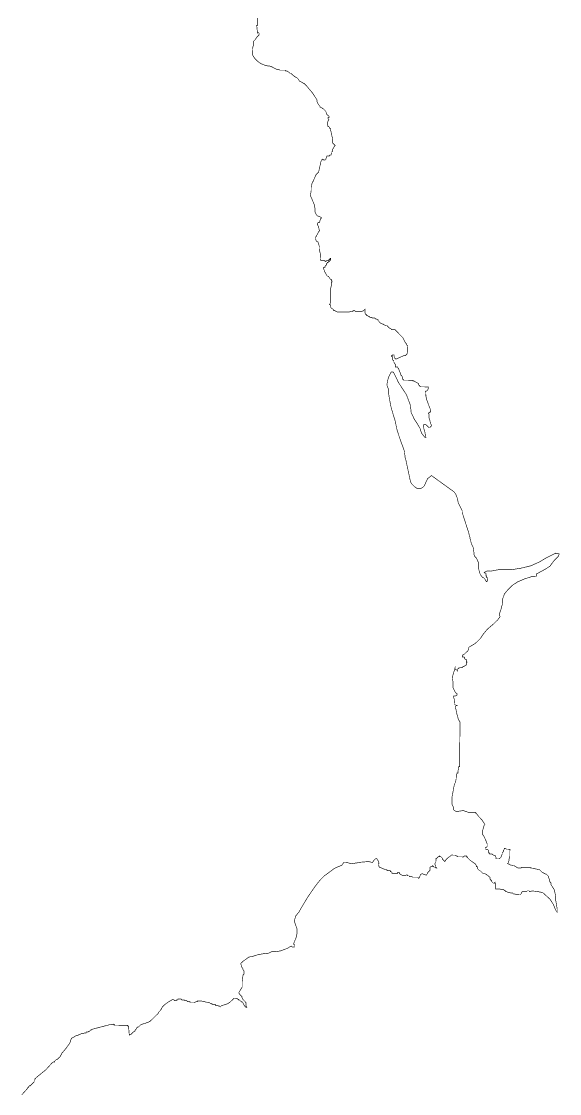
# Model space of a CAD drawing. Header units: metres. Extents: x 290190 to 339802, y 1811045 to 1991312.
# Drawn here: x 300084 to 302746, y 1957515 to 1962817 of the extents above; entities that cross this region are included whole.
import ezdxf

# ---------------------------------------------------------------- set-up
doc = ezdxf.new("R2010")
doc.units = ezdxf.units.M
doc.header["$MEASUREMENT"] = 0
doc.layers.add('HAZARDS LINE', color=1, linetype='Continuous')

msp = doc.modelspace()

# ---------------------------------------------------------------- linework, layer by layer
at = {"layer": 'HAZARDS LINE', "lineweight": 18}
msp.add_lwpolyline([(300085.2, 1957509, 3.02, 3.02, 0), (300113.8, 1957540.9, 3.02, 3.02, 0), (300113.9, 1957545, 3.02, 3.02, 0), (300117.9, 1957544.9, 3.02, 3.02, 0), (300118, 1957548.9, 3.02, 3.02, 0), (300122, 1957552.9, 3.02, 3.02, 0), (300126.1, 1957552.9, 3.02, 3.02, 0), (300126.1, 1957556.9, 3.02, 3.02, 0), (300130.2, 1957556.8, 3.02, 3.02, 0), (300134.2, 1957560.8, 3.02, 3.02, 0), (300142.4, 1957568.8, 3.02, 3.02, 0), (300146.5, 1957572.8, 3.02, 3.02, 0), (300146.6, 1957580.8, 3.02, 3.02, 0), (300150.7, 1957584.8, 3.02, 3.02, 0), (300150.7, 1957588.8, 3.02, 3.02, 0), (300154.8, 1957588.8, 3.02, 3.02, 0), (300154.8, 1957592.8, 3.02, 3.02, 0), (300203.7, 1957632.5, 3.02, 3.02, 0), (300236.5, 1957668.4, 3.02, 3.02, 0), (300240.5, 1957668.3, 3.02, 3.02, 0), (300240.6, 1957672.3, 3.02, 3.02, 0), (300248.6, 1957672.2, 3.02, 3.02, 0), (300248.7, 1957676.3, 3.02, 3.02, 0), (300252.8, 1957680.3, 3.02, 3.02, 0), (300256.8, 1957684.2, 3.02, 3.02, 0), (300260.9, 1957684.2, 3.02, 3.02, 0), (300265, 1957688.2, 3.02, 3.02, 0), (300269, 1957692.1, 3.02, 3.02, 0), (300273.1, 1957696.1, 3.02, 3.02, 0), (300277.2, 1957700.1, 3.02, 3.02, 0), (300277.3, 1957704.1, 3.02, 3.02, 0), (300281.4, 1957708.1, 3.02, 3.02, 0), (300281.4, 1957712.1, 3.02, 3.02, 0), (300301.9, 1957736.1, 3.02, 3.02, 0), (300322.4, 1957764, 3.02, 3.02, 0), (300330.8, 1957788.1, 3.02, 3.02, 0), (300351.1, 1957799.9, 3.02, 3.02, 0), (300355.2, 1957803.9, 3.02, 3.02, 0), (300363.3, 1957803.8, 3.02, 3.02, 0), (300371.4, 1957807.7, 3.02, 3.02, 0), (300379.5, 1957811.7, 3.02, 3.02, 0), (300387.6, 1957811.6, 3.02, 3.02, 0), (300395.7, 1957815.5, 3.02, 3.02, 0), (300403.7, 1957815.4, 3.02, 3.02, 0), (300403.8, 1957819.4, 3.02, 3.02, 0), (300411.9, 1957819.3, 3.02, 3.02, 0), (300415.9, 1957823.3, 3.02, 3.02, 0), (300420, 1957823.2, 3.02, 3.02, 0), (300424.1, 1957827.2, 3.02, 3.02, 0), (300428.1, 1957827.2, 3.02, 3.02, 0), (300428.1, 1957831.2, 3.02, 3.02, 0), (300440.3, 1957835.1, 3.02, 3.02, 0), (300513.1, 1957854.3, 3.02, 3.02, 0), (300529.3, 1957858.1, 3.02, 3.02, 0), (300537.4, 1957858, 3.02, 3.02, 0), (300541.3, 1957853.9, 3.02, 3.02, 0), (300541.4, 1957857.9, 3.02, 3.02, 0), (300545.4, 1957853.8, 3.02, 3.02, 0), (300609.9, 1957853, 3.02, 3.02, 0), (300609.8, 1957849, 3.02, 3.02, 0), (300613.9, 1957848.9, 3.02, 3.02, 0), (300613.8, 1957844.9, 3.02, 3.02, 0), (300617.3, 1957804.5, 3.02, 3.02, 0), (300621.4, 1957808.5, 3.02, 3.02, 0), (300625.4, 1957808.4, 3.02, 3.02, 0), (300633.6, 1957816.4, 3.02, 3.02, 0), (300637.7, 1957820.4, 3.02, 3.02, 0), (300645.8, 1957824.3, 3.02, 3.02, 0), (300645.9, 1957828.3, 3.02, 3.02, 0), (300649.9, 1957832.3, 3.02, 3.02, 0), (300654.1, 1957840.3, 3.02, 3.02, 0), (300658.2, 1957844.3, 3.02, 3.02, 0), (300662.2, 1957844.2, 3.02, 3.02, 0), (300666.3, 1957848.2, 3.02, 3.02, 0), (300674.4, 1957856.2, 3.02, 3.02, 0), (300698.7, 1957863.9, 3.02, 3.02, 0), (300719, 1957871.7, 3.02, 3.02, 0), (300747.6, 1957899.6, 3.02, 3.02, 0), (300751.7, 1957903.6, 3.02, 3.02, 0), (300759.9, 1957911.5, 3.02, 3.02, 0), (300764, 1957919.5, 3.02, 3.02, 0), (300772.2, 1957927.5, 3.02, 3.02, 0), (300780.4, 1957943.5, 3.02, 3.02, 0), (300792.7, 1957955.4, 3.02, 3.02, 0), (300809, 1957967.3, 3.02, 3.02, 0), (300829.3, 1957979.2, 3.02, 3.02, 0), (300837.4, 1957979.1, 3.02, 3.02, 0), (300841.3, 1957975, 3.02, 3.02, 0), (300849.4, 1957974.9, 3.02, 3.02, 0), (300849.5, 1957978.9, 3.02, 3.02, 0), (300857.5, 1957978.8, 3.02, 3.02, 0), (300857.6, 1957982.8, 3.02, 3.02, 0), (300873.7, 1957982.6, 3.02, 3.02, 0), (300877.7, 1957978.5, 3.02, 3.02, 0), (300889.8, 1957978.4, 3.02, 3.02, 0), (300893.8, 1957974.3, 3.02, 3.02, 0), (300901.8, 1957974.2, 3.02, 3.02, 0), (300905.8, 1957970.1, 3.02, 3.02, 0), (300917.9, 1957969.9, 3.02, 3.02, 0), (300917.8, 1957965.9, 3.02, 3.02, 0), (300942, 1957965.6, 3.02, 3.02, 0), (300946.1, 1957969.6, 3.02, 3.02, 0), (300954.2, 1957969.5, 3.02, 3.02, 0), (300954.2, 1957973.5, 3.02, 3.02, 0), (300974.4, 1957973.2, 3.02, 3.02, 0), (301010.6, 1957964.7, 3.02, 3.02, 0), (301014.6, 1957964.6, 3.02, 3.02, 0), (301018.6, 1957960.5, 3.02, 3.02, 0), (301026.6, 1957960.4, 3.02, 3.02, 0), (301026.6, 1957956.4, 3.02, 3.02, 0), (301042.7, 1957956.2, 3.02, 3.02, 0), (301042.7, 1957952.2, 3.02, 3.02, 0), (301054.8, 1957952, 3.02, 3.02, 0), (301058.7, 1957947.9, 3.02, 3.02, 0), (301062.8, 1957947.9, 3.02, 3.02, 0), (301066.7, 1957943.8, 3.02, 3.02, 0), (301070.8, 1957947.7, 3.02, 3.02, 0), (301074.9, 1957951.7, 3.02, 3.02, 0), (301078.9, 1957951.7, 3.02, 3.02, 0), (301103.2, 1957959.4, 3.02, 3.02, 0), (301115.4, 1957967.3, 3.02, 3.02, 0), (301135.9, 1957987.2, 3.02, 3.02, 0), (301139.9, 1957987.2, 3.01, 3.01, 0), (301150.8, 1957986.2, 3.01, 3.01, 0), (301154.8, 1957982.1, 3.01, 3.01, 0), (301158.8, 1957982.1, 3.01, 3.01, 0), (301158.7, 1957978.1, 3.01, 3.01, 0), (301162.7, 1957978, 3.01, 3.01, 0), (301170.7, 1957969.9, 3.01, 3.01, 0), (301174.7, 1957969.9, 3.01, 3.01, 0), (301174.7, 1957965.8, 3.01, 3.01, 0), (301178.7, 1957965.8, 3.01, 3.01, 0), (301182.6, 1957957.7, 3.01, 3.01, 0), (301186.6, 1957949.6, 3.01, 3.01, 0), (301194.5, 1957941.5, 3.01, 3.01, 0), (301198.5, 1957941.5, 3.01, 3.01, 0), (301194.6, 1957949.6, 3.01, 3.01, 0), (301194.8, 1957965.6, 3.01, 3.01, 0), (301190.7, 1957965.7, 3.01, 3.01, 0), (301190.8, 1957969.7, 3.01, 3.01, 0), (301186.8, 1957973.7, 3.01, 3.01, 0), (301178.9, 1957981.9, 3.01, 3.01, 0), (301174.9, 1957989.9, 3.01, 3.01, 0), (301175, 1957994, 3.01, 3.01, 0), (301171, 1957998, 3.01, 3.01, 0), (301163, 1958006.1, 3.01, 3.01, 0), (301163.1, 1958010.2, 3.01, 3.01, 0), (301159.1, 1958010.2, 3.01, 3.01, 0), (301159.1, 1958014.2, 3.01, 3.01, 0), (301175.5, 1958042.2, 3.01, 3.01, 0), (301175.7, 1958070.3, 3.01, 3.01, 0), (301180.1, 1958102.4, 3.01, 3.01, 0), (301184.1, 1958106.4, 3.01, 3.01, 0), (301184.3, 1958122.4, 3.01, 3.01, 0), (301180.3, 1958126.5, 3.01, 3.01, 0), (301180.4, 1958130.5, 3.01, 3.01, 0), (301172.5, 1958142.6, 3.01, 3.01, 0), (301168.6, 1958158.8, 3.01, 3.01, 0), (301172.7, 1958162.7, 3.01, 3.01, 0), (301180.8, 1958170.7, 3.01, 3.01, 0), (301192.9, 1958178.6, 3.01, 3.01, 0), (301209.1, 1958190.5, 3.01, 3.01, 0), (301229.2, 1958194.3, 3.01, 3.01, 0), (301253.4, 1958202.1, 3.01, 3.01, 0), (301273.5, 1958205.9, 3.01, 3.01, 0), (301305.7, 1958209.6, 3.01, 3.01, 0), (301321.9, 1958217.5, 3.01, 3.01, 0), (301341.9, 1958217.3, 3.01, 3.01, 0), (301366.1, 1958221, 3.01, 3.01, 0), (301386.2, 1958228.9, 3.01, 3.01, 0), (301398.3, 1958232.8, 3.01, 3.01, 0), (301410.5, 1958240.7, 3.01, 3.01, 0), (301418.5, 1958244.6, 3.01, 3.01, 0), (301422.5, 1958240.5, 3.01, 3.01, 0), (301434.6, 1958240.4, 3.01, 3.01, 0), (301434.7, 1958252.5, 3.01, 3.01, 0), (301430.7, 1958252.5, 3.01, 3.01, 0), (301430.7, 1958256.5, 3.01, 3.01, 0), (301434.9, 1958268.5, 3.01, 3.01, 0), (301443.1, 1958288.6, 3.01, 3.01, 0), (301447.3, 1958308.6, 3.01, 3.01, 0), (301447.5, 1958328.7, 3.01, 3.01, 0), (301435.8, 1958361, 3.01, 3.01, 0), (301436, 1958377, 3.01, 3.01, 0), (301440.1, 1958393, 3.01, 3.01, 0), (301456.4, 1958413, 3.01, 3.01, 0), (301476.9, 1958448.9, 3.01, 3.01, 0), (301501.4, 1958488.9, 3.01, 3.01, 0), (301525.8, 1958524.8, 3.01, 3.01, 0), (301546.2, 1958552.7, 3.01, 3.01, 0), (301562.5, 1958572.6, 3.01, 3.01, 0), (301582.8, 1958592.5, 3.01, 3.01, 0), (301599, 1958604.4, 3.01, 3.01, 0), (301631.3, 1958628.2, 3.01, 3.01, 0), (301647.5, 1958636, 3.01, 3.01, 0), (301667.7, 1958643.9, 3.01, 3.01, 0), (301679.9, 1958659.8, 3.01, 3.01, 0), (301687.9, 1958659.7, 3.01, 3.01, 0), (301703.9, 1958655.5, 3.01, 3.01, 0), (301715.9, 1958651.4, 3.01, 3.01, 0), (301736.1, 1958655.2, 3.01, 3.01, 0), (301740.1, 1958655.2, 3.01, 3.01, 0), (301756.2, 1958659, 3.01, 3.01, 0), (301800.4, 1958662.6, 3.01, 3.01, 0), (301820.5, 1958658.4, 3.01, 3.01, 0), (301828.6, 1958670.3, 3.01, 3.01, 0), (301832.7, 1958674.3, 3.01, 3.01, 0), (301840.7, 1958678.3, 3.01, 3.01, 0), (301848.7, 1958666.1, 3.01, 3.01, 0), (301852.6, 1958654, 3.01, 3.01, 0), (301848.5, 1958650.1, 3.01, 3.01, 0), (301848.5, 1958646, 3.01, 3.01, 0), (301852.4, 1958642, 3.01, 3.01, 0), (301852.4, 1958638, 3.01, 3.01, 0), (301856.4, 1958633.9, 3.01, 3.01, 0), (301868.4, 1958629.8, 3.01, 3.01, 0), (301876.4, 1958625.7, 3.01, 3.01, 0), (301892.4, 1958621.5, 3.01, 3.01, 0), (301892.4, 1958617.5, 3.01, 3.01, 0), (301908.4, 1958617.3, 3.01, 3.01, 0), (301908.4, 1958613.3, 3.01, 3.01, 0), (301912.4, 1958613.2, 3.01, 3.01, 0), (301916.4, 1958609.2, 3.01, 3.01, 0), (301916.3, 1958605.2, 3.01, 3.01, 0), (301944.4, 1958604.9, 3.01, 3.01, 0), (301944.5, 1958608.9, 3.01, 3.01, 0), (301952.5, 1958608.8, 3.01, 3.01, 0), (301952.5, 1958604.8, 3.01, 3.01, 0), (301956.5, 1958600.7, 3.01, 3.01, 0), (301964.5, 1958596.6, 3.01, 3.01, 0), (301972.4, 1958592.5, 3.01, 3.01, 0), (301980.5, 1958592.5, 3.01, 3.01, 0), (301988.6, 1958596.4, 3.01, 3.01, 0), (301992.6, 1958596.4, 3.01, 3.01, 0), (301992.5, 1958592.3, 3.01, 3.01, 0), (302000.6, 1958592.3, 3.01, 3.01, 0), (302004.5, 1958588.2, 3.01, 3.01, 0), (302016.6, 1958588.1, 3.01, 3.01, 0), (302020.6, 1958584, 3.01, 3.01, 0), (302044.7, 1958583.8, 3.01, 3.01, 0), (302048.6, 1958579.7, 3.01, 3.01, 0), (302052.7, 1958583.7, 3.01, 3.01, 0), (302056.8, 1958595.7, 3.01, 3.01, 0), (302065, 1958603.7, 3.01, 3.01, 0), (302072.9, 1958599.6, 3.01, 3.01, 0), (302077, 1958599.5, 3.01, 3.01, 0), (302085, 1958595.4, 3.01, 3.01, 0), (302089, 1958595.4, 3.01, 3.01, 0), (302089, 1958599.4, 3.01, 3.01, 0), (302093.1, 1958603.4, 3.01, 3.01, 0), (302093.1, 1958607.4, 3.01, 3.01, 0), (302101.2, 1958615.3, 3.01, 3.01, 0), (302105.3, 1958619.3, 3.01, 3.01, 0), (302105.4, 1958635.4, 3.01, 3.01, 0), (302113.5, 1958639.3, 3.01, 3.01, 0), (302117.5, 1958639.3, 3.01, 3.01, 0), (302117.6, 1958643.3, 3.01, 3.01, 0), (302121.6, 1958639.2, 3.01, 3.01, 0), (302125.5, 1958635.2, 3.01, 3.01, 0), (302129.5, 1958635.1, 3.01, 3.01, 0), (302133.5, 1958631.1, 3.01, 3.01, 0), (302137.5, 1958631, 3.01, 3.01, 0), (302133.6, 1958635.1, 3.01, 3.01, 0), (302133.6, 1958639.1, 3.01, 3.01, 0), (302129.7, 1958647.2, 3.01, 3.01, 0), (302129.8, 1958655.2, 3.01, 3.01, 0), (302133.8, 1958659.2, 3.01, 3.01, 0), (302134, 1958679.3, 3.01, 3.01, 0), (302138, 1958679.3, 3.01, 3.01, 0), (302142.1, 1958683.2, 3.01, 3.01, 0), (302146.1, 1958687.2, 3.01, 3.01, 0), (302150.2, 1958687.2, 3.01, 3.01, 0), (302150.2, 1958691.2, 3.01, 3.01, 0), (302154.2, 1958687.1, 3.01, 3.01, 0), (302158.2, 1958687.1, 3.01, 3.01, 0), (302162.2, 1958683, 3.01, 3.01, 0), (302166.1, 1958679, 3.01, 3.01, 0), (302166.1, 1958675, 3.01, 3.01, 0), (302178, 1958662.8, 3.01, 3.01, 0), (302186.2, 1958674.7, 3.01, 3.01, 0), (302190.3, 1958678.7, 3.01, 3.01, 0), (302206.4, 1958690.6, 3.01, 3.01, 0), (302210.5, 1958694.6, 3.01, 3.01, 0), (302230.6, 1958694.4, 3.01, 3.01, 0), (302234.6, 1958690.3, 3.01, 3.01, 0), (302238.6, 1958690.3, 3.01, 3.01, 0), (302242.6, 1958686.2, 3.01, 3.01, 0), (302270.7, 1958685.9, 3.01, 3.01, 0), (302274.7, 1958689.9, 3.01, 3.01, 0), (302286.8, 1958689.8, 3.01, 3.01, 0), (302286.7, 1958685.8, 3.01, 3.01, 0), (302290.8, 1958685.7, 3.01, 3.01, 0), (302290.7, 1958681.7, 3.01, 3.01, 0), (302294.7, 1958677.7, 3.01, 3.01, 0), (302302.6, 1958669.5, 3.01, 3.01, 0), (302326.6, 1958653.2, 3.01, 3.01, 0), (302330.6, 1958649.2, 3.01, 3.01, 0), (302334.5, 1958641.1, 3.01, 3.01, 0), (302334.4, 1958637.1, 3.01, 3.01, 0), (302338.5, 1958637, 3.01, 3.01, 0), (302338.4, 1958629, 3.01, 3.01, 0), (302350.3, 1958616.8, 3.01, 3.01, 0), (302354.3, 1958616.8, 3.01, 3.01, 0), (302358.3, 1958612.7, 3.01, 3.01, 0), (302362.3, 1958608.7, 3.01, 3.01, 0), (302366.3, 1958604.6, 3.01, 3.01, 0), (302382.3, 1958600.4, 3.01, 3.01, 0), (302402.2, 1958584.2, 3.01, 3.01, 0), (302402.1, 1958576.1, 3.01, 3.01, 0), (302406.1, 1958572.1, 3.01, 3.01, 0), (302406.1, 1958568, 3.01, 3.01, 0), (302410.1, 1958568, 3.01, 3.01, 0), (302410, 1958564, 3.01, 3.01, 0), (302414, 1958559.9, 3.01, 3.01, 0), (302418, 1958555.9, 3.01, 3.01, 0), (302422, 1958555.8, 3.01, 3.01, 0), (302426.1, 1958559.8, 3.01, 3.01, 0), (302426, 1958555.8, 3.01, 3.01, 0), (302430, 1958551.7, 3.01, 3.01, 0), (302429.7, 1958527.6, 3.01, 3.01, 0), (302449.8, 1958527.4, 3.01, 3.01, 0), (302461.8, 1958523.3, 3.01, 3.01, 0), (302469.9, 1958523.2, 3.01, 3.01, 0), (302473.9, 1958519.1, 3.01, 3.01, 0), (302477.9, 1958519.1, 3.01, 3.01, 0), (302477.8, 1958515.1, 3.01, 3.01, 0), (302481.8, 1958515, 3.01, 3.01, 0), (302489.8, 1958510.9, 3.01, 3.01, 0), (302493.9, 1958510.9, 3.01, 3.01, 0), (302505.9, 1958506.8, 3.01, 3.01, 0), (302513.9, 1958506.7, 3.01, 3.01, 0), (302517.9, 1958502.6, 3.01, 3.01, 0), (302525.9, 1958502.5, 3.01, 3.01, 0), (302529.9, 1958498.5, 3.01, 3.01, 0), (302550, 1958498.3, 3.01, 3.01, 0), (302554, 1958502.3, 3.01, 3.01, 0), (302558.1, 1958506.2, 3.01, 3.01, 0), (302558.1, 1958510.3, 3.01, 3.01, 0), (302562.2, 1958514.2, 3.01, 3.01, 0), (302582.3, 1958514, 3.01, 3.01, 0), (302586.3, 1958518, 3.01, 3.01, 0), (302594.4, 1958517.9, 3.01, 3.01, 0), (302598.3, 1958513.9, 3.01, 3.01, 0), (302610.4, 1958517.8, 3.01, 3.01, 0), (302642.5, 1958513.4, 3.01, 3.01, 0), (302662.6, 1958509.2, 3.01, 3.01, 0), (302698.4, 1958476.7, 3.01, 3.01, 0), (302714.2, 1958452.4, 3.01, 3.01, 0), (302726, 1958424.2, 3.01, 3.01, 0), (302733.9, 1958412, 3.01, 3.01, 0), (302734, 1958428.1, 3.01, 3.01, 0), (302730.3, 1958452.3, 3.01, 3.01, 0), (302726.5, 1958472.4, 3.01, 3.01, 0), (302726.7, 1958492.5, 3.01, 3.01, 0), (302719, 1958524.7, 3.01, 3.01, 0), (302703.1, 1958549, 3.01, 3.01, 0), (302703.2, 1958557, 3.01, 3.01, 0), (302699.2, 1958561, 3.01, 3.01, 0), (302695.3, 1958569.1, 3.01, 3.01, 0), (302695.4, 1958577.2, 3.01, 3.01, 0), (302691.4, 1958581.2, 3.01, 3.01, 0), (302691.5, 1958589.3, 3.01, 3.01, 0), (302687.5, 1958593.3, 3.01, 3.01, 0), (302683.5, 1958597.4, 3.01, 3.01, 0), (302679.6, 1958601.4, 3.01, 3.01, 0), (302675.5, 1958601.5, 3.01, 3.01, 0), (302659.6, 1958609.7, 3.01, 3.01, 0), (302647.6, 1958621.8, 3.01, 3.01, 0), (302611.6, 1958630.2, 3.01, 3.01, 0), (302603.5, 1958630.3, 3.01, 3.01, 0), (302599.6, 1958634.4, 3.01, 3.01, 0), (302559.4, 1958634.8, 3.01, 3.01, 0), (302555.3, 1958630.8, 3.01, 3.01, 0), (302539.3, 1958631, 3.01, 3.01, 0), (302519.3, 1958643.2, 3.01, 3.01, 0), (302515.3, 1958643.3, 3.01, 3.01, 0), (302495.2, 1958647.5, 3.01, 3.01, 0), (302495.3, 1958651.5, 3.01, 3.01, 0), (302487.2, 1958651.6, 3.01, 3.01, 0), (302491.3, 1958655.6, 3.01, 3.01, 0), (302495.4, 1958667.6, 3.01, 3.01, 0), (302495.5, 1958675.6, 3.01, 3.01, 0), (302499.6, 1958683.6, 3.01, 3.01, 0), (302500, 1958723.8, 3.01, 3.01, 0), (302484, 1958724, 3.01, 3.01, 0), (302476, 1958728.1, 3.01, 3.01, 0), (302472, 1958728.1, 3.01, 3.01, 0), (302471.9, 1958724.1, 3.01, 3.01, 0), (302467.8, 1958716.1, 3.01, 3.01, 0), (302467.8, 1958712.1, 3.01, 3.01, 0), (302463.7, 1958708.1, 3.01, 3.01, 0), (302463.6, 1958700.1, 3.01, 3.01, 0), (302459.6, 1958696.1, 3.01, 3.01, 0), (302459.5, 1958692.1, 3.01, 3.01, 0), (302455.4, 1958684.1, 3.01, 3.01, 0), (302451.4, 1958680.1, 3.01, 3.01, 0), (302447.3, 1958676.1, 3.01, 3.01, 0), (302431.3, 1958676.3, 3.01, 3.01, 0), (302431.3, 1958684.3, 3.01, 3.01, 0), (302427.4, 1958688.4, 3.01, 3.01, 0), (302427.4, 1958692.4, 3.01, 3.01, 0), (302423.4, 1958692.4, 3.01, 3.01, 0), (302415.4, 1958696.5, 3.01, 3.01, 0), (302411.4, 1958700.6, 3.01, 3.01, 0), (302399.4, 1958700.7, 3.01, 3.01, 0), (302399.4, 1958704.7, 3.01, 3.01, 0), (302395.4, 1958704.8, 3.01, 3.01, 0), (302395.5, 1958716.8, 3.01, 3.01, 0), (302391.5, 1958720.9, 3.01, 3.01, 0), (302383.5, 1958721, 3.01, 3.01, 0), (302379.5, 1958725, 3.01, 3.01, 0), (302379.6, 1958733.1, 3.01, 3.01, 0), (302383.6, 1958733, 3.01, 3.01, 0), (302387.7, 1958737, 3.01, 3.01, 0), (302387.8, 1958749, 3.01, 3.01, 0), (302383.9, 1958761.1, 3.01, 3.01, 0), (302376, 1958777.3, 3.01, 3.01, 0), (302376.1, 1958781.3, 3.01, 3.01, 0), (302364.2, 1958797.5, 3.01, 3.01, 0), (302364.4, 1958813.6, 3.01, 3.01, 0), (302372.7, 1958841.6, 3.01, 3.01, 0), (302376.7, 1958845.6, 3.01, 3.01, 0), (302360.9, 1958869.8, 3.01, 3.01, 0), (302345, 1958886.1, 3.01, 3.01, 0), (302333.1, 1958902.3, 3.01, 3.01, 0), (302329.1, 1958902.3, 3.01, 3.01, 0), (302329.2, 1958906.3, 3.01, 3.01, 0), (302293, 1958906.7, 3.01, 3.01, 0), (302269, 1958915, 3.01, 3.01, 0), (302244.8, 1958911.2, 3.01, 3.01, 0), (302232.8, 1958911.3, 3.01, 3.01, 0), (302224.8, 1958915.4, 3.01, 3.01, 0), (302220.8, 1958919.5, 3.01, 3.01, 0), (302220.9, 1958931.5, 3.01, 3.01, 0), (302213.1, 1958947.7, 3.01, 3.01, 0), (302213.4, 1958979.8, 3.01, 3.01, 0), (302226.1, 1959048, 3.01, 3.01, 0), (302230.2, 1959052, 3.01, 3.01, 0), (302234.4, 1959072, 3.01, 3.01, 0), (302234.5, 1959084.1, 3.01, 3.01, 0), (302238.7, 1959100.1, 3.01, 3.01, 0), (302242.7, 1959100.1, 3.01, 3.01, 0), (302242.8, 1959108.1, 3.01, 3.01, 0), (302247, 1959128.1, 3.01, 3.01, 0), (302247.1, 1959132.2, 3.01, 3.01, 0), (302251.1, 1959132.1, 3.01, 3.01, 0), (302253.3, 1959353.1, 3.01, 3.01, 0), (302245.4, 1959365.2, 3.01, 3.01, 0), (302237.7, 1959393.4, 3.01, 3.01, 0), (302230, 1959429.7, 3.01, 3.01, 0), (302234.1, 1959433.6, 3.01, 3.01, 0), (302238.1, 1959433.6, 3.01, 3.01, 0), (302230.1, 1959437.7, 3.01, 3.01, 0), (302226.1, 1959437.7, 3.01, 3.01, 0), (302226.3, 1959457.8, 3.01, 3.01, 0), (302222.4, 1959473.9, 3.01, 3.01, 0), (302222.5, 1959482, 3.01, 3.01, 0), (302230.6, 1959481.9, 3.01, 3.01, 0), (302238.6, 1959485.8, 3.01, 3.01, 0), (302238.7, 1959493.9, 3.01, 3.01, 0), (302230.7, 1959498, 3.01, 3.01, 0), (302226.8, 1959506, 3.01, 3.01, 0), (302218.9, 1959522.2, 3.01, 3.01, 0), (302219.2, 1959546.3, 3.01, 3.01, 0), (302215.4, 1959574.5, 3.01, 3.01, 0), (302223.7, 1959602.5, 3.01, 3.01, 0), (302227.9, 1959618.5, 3.01, 3.01, 0), (302227.9, 1959614.5, 3.01, 3.01, 0), (302235.9, 1959610.4, 3.01, 3.01, 0), (302239.9, 1959610.4, 3.01, 3.01, 0), (302239.9, 1959606.3, 3.01, 3.01, 0), (302244, 1959618.4, 3.01, 3.01, 0), (302248, 1959618.3, 3.01, 3.01, 0), (302248.1, 1959622.3, 3.01, 3.01, 0), (302264.1, 1959622.2, 3.01, 3.01, 0), (302268.2, 1959626.2, 3.01, 3.01, 0), (302276.3, 1959630.1, 3.01, 3.01, 0), (302280.3, 1959634.1, 3.01, 3.01, 0), (302284.3, 1959634, 3.01, 3.01, 0), (302284.5, 1959650.1, 3.01, 3.01, 0), (302288.5, 1959650.1, 3.01, 3.01, 0), (302284.5, 1959654.1, 3.01, 3.01, 0), (302284.6, 1959662.1, 3.01, 3.01, 0), (302280.6, 1959662.2, 3.01, 3.01, 0), (302276.6, 1959666.2, 3.01, 3.01, 0), (302276.7, 1959670.3, 3.01, 3.01, 0), (302272.7, 1959674.3, 3.01, 3.01, 0), (302264.7, 1959674.4, 3.01, 3.01, 0), (302264.7, 1959678.4, 3.01, 3.01, 0), (302268.8, 1959686.4, 3.01, 3.01, 0), (302272.8, 1959686.4, 3.01, 3.01, 0), (302276.9, 1959690.3, 3.01, 3.01, 0), (302280.9, 1959694.3, 3.01, 3.01, 0), (302285, 1959698.3, 3.01, 3.01, 0), (302293.1, 1959706.3, 3.01, 3.01, 0), (302297.3, 1959722.3, 3.01, 3.01, 0), (302329.6, 1959742, 3.01, 3.01, 0), (302354, 1959765.9, 3.01, 3.01, 0), (302370.3, 1959789.8, 3.01, 3.01, 0), (302390.6, 1959813.7, 3.01, 3.01, 0), (302419, 1959837.6, 3.01, 3.01, 0), (302439.3, 1959857.4, 3.01, 3.01, 0), (302451.5, 1959873.4, 3.01, 3.01, 0), (302447.6, 1959885.5, 3.01, 3.01, 0), (302455.9, 1959909.5, 3.01, 3.01, 0), (302464.2, 1959941.6, 3.01, 3.01, 0), (302464.4, 1959961.7, 3.01, 3.01, 0), (302472.7, 1959985.7, 3.01, 3.01, 0), (302489, 1960005.6, 3.01, 3.01, 0), (302513.3, 1960029.5, 3.01, 3.01, 0), (302537.6, 1960045.3, 3.01, 3.01, 0), (302573.9, 1960061, 3.01, 3.01, 0), (302610.2, 1960072.7, 3.01, 3.01, 0), (302630.2, 1960072.5, 3.01, 3.01, 0), (302630.4, 1960084.5, 3.01, 3.01, 0), (302674.8, 1960108.2, 3.01, 3.01, 0), (302699.1, 1960124, 3.01, 3.01, 0), (302707.2, 1960136, 3.01, 3.01, 0), (302719.4, 1960151.9, 3.01, 3.01, 0), (302739.7, 1960171.8, 3.01, 3.01, 0), (302743.9, 1960183.8, 3.01, 3.01, 0), (302727.8, 1960188, 3.01, 3.01, 0), (302711.7, 1960180.1, 3.01, 3.01, 0), (302679.4, 1960164.4, 3.01, 3.01, 0), (302647.1, 1960144.6, 3.01, 3.01, 0), (302602.7, 1960125, 3.01, 3.01, 0), (302554.3, 1960113.4, 3.01, 3.01, 0), (302506.1, 1960105.9, 3.01, 3.01, 0), (302445.8, 1960106.5, 3.01, 3.01, 0), (302405.6, 1960098.9, 3.01, 3.01, 0), (302385.5, 1960099.1, 3.01, 3.01, 0), (302377.4, 1960095.1, 3.01, 3.01, 0), (302373.3, 1960091.2, 3.01, 3.01, 0), (302377.4, 1960091.1, 3.01, 3.01, 0), (302377.3, 1960087.1, 3.01, 3.01, 0), (302381.3, 1960087.1, 3.01, 3.01, 0), (302381.2, 1960075, 3.01, 3.01, 0), (302385.2, 1960075, 3.01, 3.01, 0), (302385.1, 1960066.9, 3.01, 3.01, 0), (302389.2, 1960066.9, 3.01, 3.01, 0), (302389, 1960050.8, 3.01, 3.01, 0), (302384.9, 1960046.8, 3.01, 3.01, 0), (302381, 1960050.9, 3.01, 3.01, 0), (302377, 1960059, 3.01, 3.01, 0), (302373.1, 1960063, 3.01, 3.01, 0), (302369.1, 1960067.1, 3.01, 3.01, 0), (302365.1, 1960067.1, 3.01, 3.01, 0), (302353.2, 1960083.3, 3.01, 3.01, 0), (302349.3, 1960095.4, 3.01, 3.01, 0), (302345.4, 1960111.5, 3.01, 3.01, 0), (302345.7, 1960139.6, 3.01, 3.01, 0), (302333.9, 1960163.9, 3.01, 3.01, 0), (302326, 1960172, 3.01, 3.01, 0), (302326, 1960176, 3.01, 3.01, 0), (302322, 1960180.1, 3.01, 3.01, 0), (302322.1, 1960192.1, 3.01, 3.01, 0), (302318.4, 1960216.3, 3.01, 3.01, 0), (302310.5, 1960232.4, 3.01, 3.01, 0), (302302.8, 1960260.6, 3.01, 3.01, 0), (302302.8, 1960264.6, 3.01, 3.01, 0), (302295, 1960292.8, 3.01, 3.01, 0), (302263.9, 1960389.6, 3.01, 3.01, 0), (302264, 1960397.6, 3.01, 3.01, 0), (302256.1, 1960413.8, 3.01, 3.01, 0), (302252.2, 1960421.9, 3.01, 3.01, 0), (302244.3, 1960438, 3.01, 3.01, 0), (302240.5, 1960458.1, 3.01, 3.01, 0), (302232.7, 1960478.3, 3.01, 3.01, 0), (302224.7, 1960490.4, 3.01, 3.01, 0), (302117.1, 1960567.9, 3.01, 3.01, 0), (302113.1, 1960571.9, 3.01, 3.01, 0), (302092.8, 1960556.1, 3.01, 3.01, 0), (302076.4, 1960520.1, 3.01, 3.01, 0), (302068.3, 1960512.1, 3.01, 3.01, 0), (302060.2, 1960508.2, 3.01, 3.01, 0), (302040.1, 1960508.4, 3.01, 3.01, 0), (302028.2, 1960516.5, 3.01, 3.01, 0), (302012.3, 1960532.8, 3.01, 3.01, 0), (302008.3, 1960540.8, 3.01, 3.01, 0), (302000.7, 1960577.1, 3.01, 3.01, 0), (301993, 1960613.3, 3.01, 3.01, 0), (301985.3, 1960649.6, 3.01, 3.01, 0), (301981.4, 1960661.7, 3.01, 3.01, 0), (301981.5, 1960665.7, 3.01, 3.01, 0), (301977.7, 1960693.8, 3.01, 3.01, 0), (301954.3, 1960758.4, 3.01, 3.01, 0), (301942.6, 1960794.6, 3.01, 3.01, 0), (301931.1, 1960847, 3.01, 3.01, 0), (301923.3, 1960871.2, 3.01, 3.01, 0), (301911.7, 1960911.5, 3.01, 3.01, 0), (301904, 1960951.7, 3.01, 3.01, 0), (301900.3, 1960975.9, 3.01, 3.01, 0), (301900.5, 1960996, 3.01, 3.01, 0), (301892.6, 1961016.1, 3.01, 3.01, 0), (301892.8, 1961028.2, 3.01, 3.01, 0), (301897, 1961048.2, 3.01, 3.01, 0), (301901.1, 1961060.2, 3.01, 3.01, 0), (301913.4, 1961084.2, 3.01, 3.01, 0), (301921.5, 1961084.1, 3.01, 3.01, 0), (301925.4, 1961080.1, 3.01, 3.01, 0), (301929.4, 1961072, 3.01, 3.01, 0), (301949, 1961031.6, 3.01, 3.01, 0), (301972.8, 1960995.2, 3.01, 3.01, 0), (301988.6, 1960971, 3.01, 3.01, 0), (302008.1, 1960918.5, 3.01, 3.01, 0), (302011.8, 1960882.3, 3.01, 3.01, 0), (302027.5, 1960850, 3.01, 3.01, 0), (302043.4, 1960825.8, 3.01, 3.01, 0), (302055.2, 1960805.6, 3.01, 3.01, 0), (302063, 1960781.4, 3.01, 3.01, 0), (302078.9, 1960761.1, 3.01, 3.01, 0), (302086.9, 1960761, 3.01, 3.01, 0), (302082.9, 1960761.1, 3.01, 3.01, 0), (302082.9, 1960765.1, 3.01, 3.01, 0), (302079.1, 1960789.2, 3.01, 3.01, 0), (302071.4, 1960813.4, 3.01, 3.01, 0), (302071.4, 1960821.5, 3.01, 3.01, 0), (302079.5, 1960825.4, 3.01, 3.01, 0), (302087.5, 1960821.3, 3.01, 3.01, 0), (302099.4, 1960809.1, 3.01, 3.01, 0), (302103.4, 1960809.1, 3.01, 3.01, 0), (302107.5, 1960813.1, 3.01, 3.01, 0), (302111.6, 1960817, 3.01, 3.01, 0), (302111.6, 1960821, 3.01, 3.01, 0), (302107.7, 1960829.1, 3.01, 3.01, 0), (302103.8, 1960845.2, 3.01, 3.01, 0), (302099.9, 1960857.3, 3.01, 3.01, 0), (302100.1, 1960873.4, 3.01, 3.01, 0), (302096.2, 1960881.5, 3.01, 3.01, 0), (302100.2, 1960881.4, 3.01, 3.01, 0), (302104.2, 1960885.4, 3.01, 3.01, 0), (302108.2, 1960885.4, 3.01, 3.01, 0), (302108.3, 1960893.4, 3.01, 3.01, 0), (302104.4, 1960905.5, 3.01, 3.01, 0), (302100.5, 1960913.6, 3.01, 3.01, 0), (302096.6, 1960925.7, 3.01, 3.01, 0), (302088.8, 1960945.8, 3.01, 3.01, 0), (302088.8, 1960949.9, 3.01, 3.01, 0), (302084.9, 1960961.9, 3.01, 3.01, 0), (302085, 1960970, 3.01, 3.01, 0), (302081, 1960970, 3.01, 3.01, 0), (302081.1, 1960986.1, 3.01, 3.01, 0), (302085.2, 1960990.1, 3.01, 3.01, 0), (302089.2, 1960990, 3.01, 3.01, 0), (302093.3, 1960994, 3.01, 3.01, 0), (302097.4, 1961006, 3.01, 3.01, 0), (302097.5, 1961010, 3.01, 3.01, 0), (302057.3, 1961010.4, 3.01, 3.01, 0), (302053.3, 1961014.5, 3.01, 3.01, 0), (302053.4, 1961018.5, 3.01, 3.01, 0), (302049.3, 1961018.6, 3.01, 3.01, 0), (302049.4, 1961026.6, 3.01, 3.01, 0), (302045.4, 1961026.6, 3.01, 3.01, 0), (302041.4, 1961030.7, 3.01, 3.01, 0), (302025.4, 1961038.9, 3.01, 3.01, 0), (302021.4, 1961038.9, 3.01, 3.01, 0), (302021.5, 1961042.9, 3.01, 3.01, 0), (301973.3, 1961043.4, 3.01, 3.01, 0), (301973.3, 1961047.5, 3.01, 3.01, 0), (301969.3, 1961047.5, 3.01, 3.01, 0), (301969.4, 1961055.5, 3.01, 3.01, 0), (301965.4, 1961063.6, 3.01, 3.01, 0), (301965.5, 1961067.6, 3.01, 3.01, 0), (301961.5, 1961067.7, 3.01, 3.01, 0), (301957.6, 1961079.8, 3.01, 3.01, 0), (301953.6, 1961087.8, 3.01, 3.01, 0), (301949.7, 1961099.9, 3.01, 3.01, 0), (301945.8, 1961104, 3.01, 3.01, 0), (301945.8, 1961108, 3.01, 3.01, 0), (301933.7, 1961108.1, 3.01, 3.01, 0), (301933.9, 1961120.2, 3.01, 3.01, 0), (301926, 1961132.3, 3.01, 3.01, 0), (301926, 1961140.3, 3.01, 3.01, 0), (301922, 1961140.4, 3.01, 3.01, 0), (301918.1, 1961148.5, 3.01, 3.01, 0), (301918.2, 1961160.5, 3.01, 3.01, 0), (301914.2, 1961160.6, 3.01, 3.01, 0), (301914.2, 1961164.6, 3.01, 3.01, 0), (301918.3, 1961164.5, 3.01, 3.01, 0), (301918.3, 1961168.6, 3.01, 3.01, 0), (301926.3, 1961168.5, 3.01, 3.01, 0), (301926.3, 1961164.5, 3.01, 3.01, 0), (301930.2, 1961152.4, 3.01, 3.01, 0), (301934.2, 1961148.3, 3.01, 3.01, 0), (301938.2, 1961148.3, 3.01, 3.01, 0), (301974.5, 1961164, 3.01, 3.01, 0), (301982.5, 1961163.9, 3.01, 3.01, 0), (301986.6, 1961167.9, 3.01, 3.01, 0), (301990.6, 1961171.8, 3.01, 3.01, 0), (301994.8, 1961183.8, 3.01, 3.01, 0), (301995.1, 1961212, 3.01, 3.01, 0), (301991.1, 1961216, 3.01, 3.01, 0), (301987.1, 1961220.1, 3.01, 3.01, 0), (301987.2, 1961224.1, 3.01, 3.01, 0), (301983.2, 1961228.2, 3.01, 3.01, 0), (301979.2, 1961236.2, 3.01, 3.01, 0), (301971.4, 1961252.4, 3.01, 3.01, 0), (301931.6, 1961293, 3.01, 3.01, 0), (301915.5, 1961293.1, 3.01, 3.01, 0), (301911.6, 1961297.2, 3.01, 3.01, 0), (301903.6, 1961301.3, 3.01, 3.01, 0), (301891.6, 1961313.5, 3.01, 3.01, 0), (301887.6, 1961313.5, 3.01, 3.01, 0), (301875.6, 1961317.6, 3.01, 3.01, 0), (301871.6, 1961321.7, 3.01, 3.01, 0), (301867.6, 1961321.7, 3.01, 3.01, 0), (301859.6, 1961325.8, 3.01, 3.01, 0), (301855.7, 1961329.9, 3.01, 3.01, 0), (301851.7, 1961334, 3.01, 3.01, 0), (301847.7, 1961338, 3.01, 3.01, 0), (301847.7, 1961342, 3.01, 3.01, 0), (301843.7, 1961342.1, 3.01, 3.01, 0), (301839.8, 1961346.1, 3.01, 3.01, 0), (301835.7, 1961346.2, 3.01, 3.01, 0), (301831.8, 1961350.2, 3.01, 3.01, 0), (301819.7, 1961350.4, 3.01, 3.01, 0), (301815.7, 1961354.4, 3.01, 3.01, 0), (301807.7, 1961354.5, 3.01, 3.01, 0), (301803.7, 1961358.6, 3.01, 3.01, 0), (301799.7, 1961358.6, 3.01, 3.01, 0), (301795.7, 1961362.7, 3.01, 3.01, 0), (301791.7, 1961362.7, 3.01, 3.01, 0), (301791.8, 1961366.7, 3.01, 3.01, 0), (301787.7, 1961366.8, 3.01, 3.01, 0), (301783.8, 1961374.8, 3.01, 3.01, 0), (301784, 1961394.9, 3.01, 3.01, 0), (301780, 1961390.9, 3.01, 3.01, 0), (301775.9, 1961387, 3.01, 3.01, 0), (301767.8, 1961383, 3.01, 3.01, 0), (301735.7, 1961383.4, 3.01, 3.01, 0), (301731.7, 1961387.4, 3.01, 3.01, 0), (301723.7, 1961387.5, 3.01, 3.01, 0), (301723.6, 1961383.5, 3.01, 3.01, 0), (301719.6, 1961383.5, 3.01, 3.01, 0), (301699.5, 1961379.7, 3.01, 3.01, 0), (301647.3, 1961380.2, 3.01, 3.01, 0), (301631.3, 1961388.4, 3.01, 3.01, 0), (301627.3, 1961388.5, 3.01, 3.01, 0), (301627.3, 1961392.5, 3.01, 3.01, 0), (301615.3, 1961400.7, 3.01, 3.01, 0), (301611.5, 1961412.7, 3.01, 3.01, 0), (301611.5, 1961416.8, 3.01, 3.01, 0), (301607.5, 1961416.8, 3.01, 3.01, 0), (301611.6, 1961424.8, 3.01, 3.01, 0), (301612.3, 1961493.1, 3.01, 3.01, 0), (301616.4, 1961509.1, 3.01, 3.01, 0), (301616.6, 1961525.2, 3.01, 3.01, 0), (301620.7, 1961529.2, 3.01, 3.01, 0), (301620.7, 1961533.2, 3.01, 3.01, 0), (301616.7, 1961533.2, 3.01, 3.01, 0), (301616.8, 1961541.3, 3.01, 3.01, 0), (301612.8, 1961541.3, 3.01, 3.01, 0), (301604.8, 1961553.4, 3.01, 3.01, 0), (301600.9, 1961557.5, 3.01, 3.01, 0), (301596.9, 1961557.5, 3.01, 3.01, 0), (301585, 1961577.7, 3.01, 3.01, 0), (301577.2, 1961597.9, 3.01, 3.01, 0), (301581.2, 1961601.9, 3.01, 3.01, 0), (301585.3, 1961601.9, 3.01, 3.01, 0), (301585.3, 1961605.9, 3.01, 3.01, 0), (301589.4, 1961609.8, 3.01, 3.01, 0), (301593.4, 1961613.8, 3.01, 3.01, 0), (301593.5, 1961621.9, 3.01, 3.01, 0), (301597.5, 1961621.8, 3.01, 3.01, 0), (301597.5, 1961625.8, 3.01, 3.01, 0), (301601.6, 1961625.8, 3.01, 3.01, 0), (301601.6, 1961629.8, 3.01, 3.01, 0), (301605.6, 1961629.8, 3.01, 3.01, 0), (301609.7, 1961633.7, 3.01, 3.01, 0), (301609.7, 1961637.8, 3.01, 3.01, 0), (301613.7, 1961637.7, 3.01, 3.01, 0), (301613.8, 1961645.8, 3.01, 3.01, 0), (301609.8, 1961645.8, 3.01, 3.01, 0), (301609.8, 1961641.8, 3.01, 3.01, 0), (301605.7, 1961637.8, 3.01, 3.01, 0), (301601.7, 1961637.8, 3.01, 3.01, 0), (301601.6, 1961633.8, 3.01, 3.01, 0), (301593.6, 1961633.9, 3.01, 3.01, 0), (301589.6, 1961629.9, 3.01, 3.01, 0), (301585.5, 1961630, 3.01, 3.01, 0), (301585.6, 1961634, 3.01, 3.01, 0), (301565.5, 1961634.2, 3.01, 3.01, 0), (301561.6, 1961642.3, 3.01, 3.01, 0), (301561.8, 1961670.4, 3.01, 3.01, 0), (301558, 1961686.5, 3.01, 3.01, 0), (301558.2, 1961702.6, 3.01, 3.01, 0), (301554.3, 1961714.7, 3.01, 3.01, 0), (301550.4, 1961726.8, 3.01, 3.01, 0), (301542.4, 1961730.9, 3.01, 3.01, 0), (301538.5, 1961743, 3.01, 3.01, 0), (301538.6, 1961751, 3.01, 3.01, 0), (301542.6, 1961755, 3.01, 3.01, 0), (301542.7, 1961759, 3.01, 3.01, 0), (301546.7, 1961763, 3.01, 3.01, 0), (301554.9, 1961778.9, 3.01, 3.01, 0), (301559, 1961782.9, 3.01, 3.01, 0), (301555, 1961791, 3.01, 3.01, 0), (301555.1, 1961795, 3.01, 3.01, 0), (301551.2, 1961807.1, 3.01, 3.01, 0), (301547.3, 1961815.2, 3.01, 3.01, 0), (301551.3, 1961823.2, 3.01, 3.01, 0), (301559.4, 1961823.1, 3.01, 3.01, 0), (301559.4, 1961827.1, 3.01, 3.01, 0), (301563.6, 1961843.1, 3.01, 3.01, 0), (301567.6, 1961843.1, 3.01, 3.01, 0), (301567.7, 1961847.1, 3.01, 3.01, 0), (301559.7, 1961851.2, 3.01, 3.01, 0), (301555.7, 1961851.3, 3.01, 3.01, 0), (301551.7, 1961855.3, 3.01, 3.01, 0), (301547.7, 1961855.4, 3.01, 3.01, 0), (301543.7, 1961859.4, 3.01, 3.01, 0), (301535.8, 1961875.6, 3.01, 3.01, 0), (301536, 1961895.7, 3.01, 3.01, 0), (301532, 1961899.7, 3.01, 3.01, 0), (301532.2, 1961911.8, 3.01, 3.01, 0), (301520.4, 1961940, 3.01, 3.01, 0), (301512.5, 1961956.2, 3.01, 3.01, 0), (301516.8, 1961976.2, 3.01, 3.01, 0), (301517, 1961996.3, 3.01, 3.01, 0), (301521.2, 1962016.3, 3.01, 3.01, 0), (301529.4, 1962032.3, 3.01, 3.01, 0), (301537.6, 1962052.3, 3.01, 3.01, 0), (301541.7, 1962060.3, 3.01, 3.01, 0), (301553.9, 1962072.3, 3.01, 3.01, 0), (301558.1, 1962092.3, 3.01, 3.01, 0), (301566.5, 1962128.4, 3.01, 3.01, 0), (301566.5, 1962132.4, 3.01, 3.01, 0), (301570.6, 1962132.4, 3.01, 3.01, 0), (301574.6, 1962136.3, 3.01, 3.01, 0), (301578.6, 1962132.3, 3.01, 3.01, 0), (301586.6, 1962132.2, 3.01, 3.01, 0), (301590.7, 1962136.2, 3.01, 3.01, 0), (301590.7, 1962140.2, 3.01, 3.01, 0), (301594.9, 1962152.2, 3.01, 3.01, 0), (301606.9, 1962152.1, 3.01, 3.01, 0), (301607, 1962156.1, 3.01, 3.01, 0), (301615, 1962156, 3.01, 3.01, 0), (301615, 1962160, 3.01, 3.01, 0), (301619.1, 1962164, 3.01, 3.01, 0), (301619.2, 1962172, 3.01, 3.01, 0), (301623.2, 1962176, 3.01, 3.01, 0), (301623.3, 1962184.1, 3.01, 3.01, 0), (301627.4, 1962192, 3.01, 3.01, 0), (301631.5, 1962200, 3.01, 3.01, 0), (301635.6, 1962204, 3.01, 3.01, 0), (301623.6, 1962216.2, 3.01, 3.01, 0), (301623.8, 1962232.3, 3.01, 3.01, 0), (301612.3, 1962284.6, 3.01, 3.01, 0), (301612.3, 1962288.6, 3.01, 3.01, 0), (301608.3, 1962288.7, 3.01, 3.01, 0), (301608.3, 1962292.7, 3.01, 3.01, 0), (301604.4, 1962296.7, 3.01, 3.01, 0), (301600.4, 1962296.8, 3.01, 3.01, 0), (301600.4, 1962300.8, 3.01, 3.01, 0), (301596.4, 1962304.9, 3.01, 3.01, 0), (301596.5, 1962312.9, 3.01, 3.01, 0), (301600.6, 1962324.9, 3.01, 3.01, 0), (301604.7, 1962332.9, 3.01, 3.01, 0), (301600.8, 1962337, 3.01, 3.01, 0), (301600.8, 1962341, 3.01, 3.01, 0), (301604.8, 1962340.9, 3.01, 3.01, 0), (301604.9, 1962349, 3.01, 3.01, 0), (301600.9, 1962353, 3.01, 3.01, 0), (301592.9, 1962357.1, 3.01, 3.01, 0), (301593, 1962361.1, 3.01, 3.01, 0), (301589.1, 1962373.2, 3.01, 3.01, 0), (301581.1, 1962381.4, 3.01, 3.01, 0), (301577.2, 1962385.4, 3.01, 3.01, 0), (301569.2, 1962389.5, 3.01, 3.01, 0), (301561.2, 1962393.6, 3.01, 3.01, 0), (301561.2, 1962397.6, 3.01, 3.01, 0), (301553.3, 1962405.7, 3.01, 3.01, 0), (301545.4, 1962421.9, 3.01, 3.01, 0), (301545.5, 1962429.9, 3.01, 3.01, 0), (301521.7, 1962466.3, 3.01, 3.01, 0), (301517.8, 1962470.4, 3.01, 3.01, 0), (301493.9, 1962498.8, 3.01, 3.01, 0), (301486, 1962506.9, 3.01, 3.01, 0), (301482, 1962510.9, 3.01, 3.01, 0), (301478, 1962511, 3.01, 3.01, 0), (301474, 1962515, 3.01, 3.01, 0), (301458, 1962523.2, 3.01, 3.01, 0), (301454.1, 1962531.3, 3.01, 3.01, 0), (301450.1, 1962535.4, 3.01, 3.01, 0), (301446.2, 1962539.4, 3.01, 3.01, 0), (301442.1, 1962539.5, 3.01, 3.01, 0), (301438.2, 1962543.5, 3.01, 3.01, 0), (301434.1, 1962543.6, 3.01, 3.01, 0), (301430.2, 1962551.6, 3.01, 3.01, 0), (301426.2, 1962551.7, 3.01, 3.01, 0), (301422.2, 1962555.7, 3.01, 3.01, 0), (301418.2, 1962559.8, 3.01, 3.01, 0), (301414.2, 1962559.8, 3.01, 3.01, 0), (301398.3, 1962572.1, 3.01, 3.01, 0), (301390.2, 1962572.1, 3.01, 3.01, 0), (301390.3, 1962576.2, 3.01, 3.01, 0), (301362.2, 1962576.4, 3.01, 3.01, 0), (301354.2, 1962580.5, 3.01, 3.01, 0), (301346.1, 1962580.6, 3.01, 3.01, 0), (301330.2, 1962588.8, 3.01, 3.01, 0), (301322.2, 1962592.9, 3.01, 3.01, 0), (301310.2, 1962597.1, 3.01, 3.01, 0), (301302.1, 1962597.1, 3.01, 3.01, 0), (301286.1, 1962601.3, 3.01, 3.01, 0), (301266.1, 1962609.6, 3.01, 3.01, 0), (301250.1, 1962621.8, 3.01, 3.01, 0), (301238.2, 1962634, 3.01, 3.01, 0), (301230.3, 1962646.1, 3.01, 3.01, 0), (301226.4, 1962654.2, 3.01, 3.01, 0), (301226.7, 1962682.3, 3.01, 3.01, 0), (301230.8, 1962698.3, 3.01, 3.01, 0), (301231, 1962718.4, 3.01, 3.01, 0), (301239.2, 1962726.4, 3.01, 3.01, 0), (301247.3, 1962738.3, 3.01, 3.01, 0), (301251.4, 1962742.3, 3.01, 3.01, 0), (301259.5, 1962750.3, 3.01, 3.01, 0), (301259.6, 1962758.3, 3.01, 3.01, 0), (301255.6, 1962762.3, 3.01, 3.01, 0), (301251.5, 1962758.4, 3.01, 3.01, 0), (301247.9, 1962794.6, 3.01, 3.01, 0), (301247.9, 1962798.6, 3.01, 3.01, 0), (301251.9, 1962798.5, 3.01, 3.01, 0), (301252.3, 1962834.7, 3.01, 3.01, 0)], format="xyseb", dxfattribs=at)

doc.saveas('drawing.dxf')
